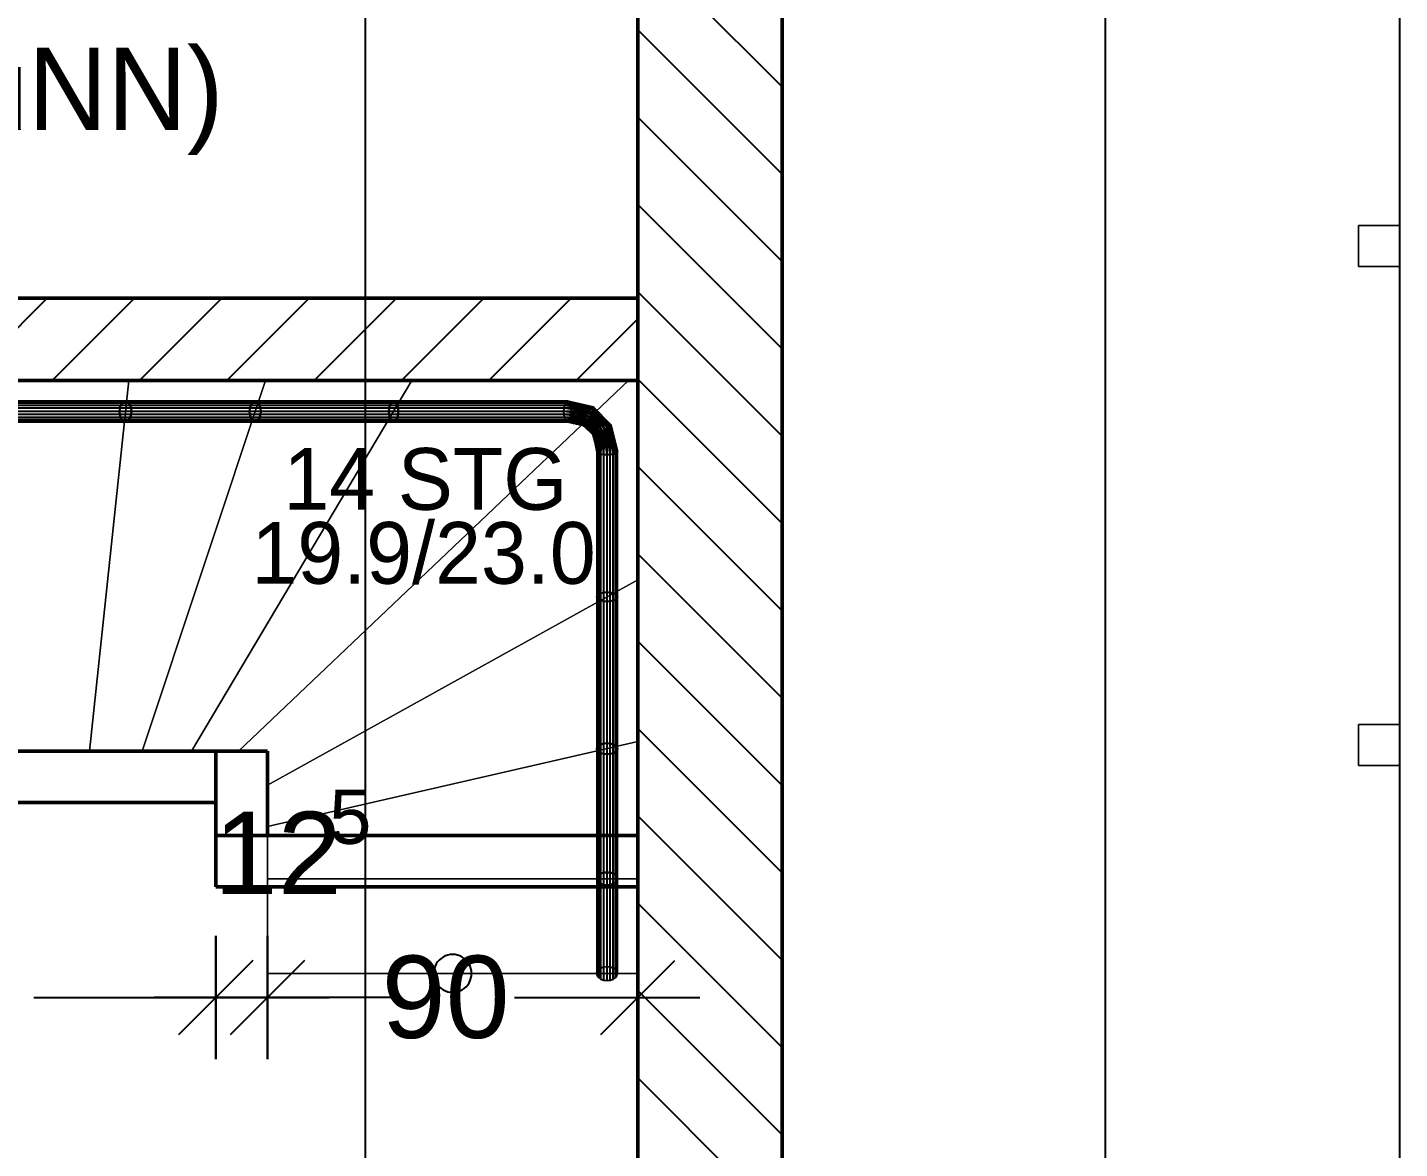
# Model space of a CAD drawing. Extents: x 0 to 756, y -25 to 420.
# Drawn here: x 356.9 to 423.6, y 231.9 to 286.3 of the extents above; entities that cross this region are included whole.
import ezdxf
from ezdxf.lldxf.tags import DXFTag

# ---------------------------------------------------------------- set-up
doc = ezdxf.new("R2010")
doc.units = 0
doc.layers.get('0').update_dxf_attribs({"lineweight": 25})
doc.layers.get('DEFPOINTS').update_dxf_attribs({"lineweight": 25})
for name, color, linetype, lineweight in [('A_Aussenwand', 7, 'Continuous', 25), ('A_Innenwand', 7, 'Continuous', 25), ('Allgemein01', 7, 'Continuous', 13), ('Allgemein03', 7, 'Continuous', 25), ('Pfosten_ Stützen', 7, 'Continuous', 13), ('Standard', 7, 'Continuous', 25), ('Stütze Holz', 7, 'Continuous', 13), ('Treppe', 7, 'Continuous', 13), ('Wand Holz nicht tragend', 7, 'Continuous', 13), ('Wand Holz tragend', 7, 'Continuous', 13)]:
    doc.layers.add(name, color=color, linetype=linetype, lineweight=lineweight)
doc.layers.add('A_Dach', color=1, linetype='Continuous', lineweight=25, true_color=0xff0000)
doc.styles.get("Standard").update_dxf_attribs({"font": 'arial.ttf'})
tags = doc.linetypes.add('VERDECKT2_S2', pattern=[0.27, 0.2, -0.07]).pattern_tags.tags
tags[6:7] = [DXFTag(74, 4), DXFTag(75, 0), DXFTag(340, '0'), DXFTag(46, 1.0), DXFTag(50, 0.0), DXFTag(44, 0.0), DXFTag(45, 0.0)]
tags[4:5] = [DXFTag(74, 4), DXFTag(75, 0), DXFTag(340, '0'), DXFTag(46, 1.0), DXFTag(50, 0.0), DXFTag(44, 0.0), DXFTag(45, 0.0)]

# ---------------------------------------------------------------- blocks, each defined once
blk = doc.blocks.new('Referenz-A01I5YQ8IE')
at = {"layer": 'Allgemein01', "color": 0, "linetype": 'VERDECKT2_S2', "lineweight": -2, "ltscale": 0.25}
blk.add_line((373.319, 414.475), (373.319, 5.763), dxfattribs=at)
at = {"layer": 'Allgemein03', "color": 0, "lineweight": -2}
blk.add_line((423.567, 414.475), (423.567, 52.554), dxfattribs=at)
at = {"layer": 'DEFPOINTS', "color": 0, "linetype": 'Continuous', "lineweight": -2, "ltscale": 0.25}
for p, q in [((386.567, 273.168), (386.567, 273.168)), ((386.567, 273.168), (386.567, 273.168)), ((386.567, 273.168), (386.567, 273.168)), ((386.567, 273.168), (386.567, 273.168)), ((386.567, 269.168), (386.567, 269.168)), ((386.567, 269.168), (386.567, 269.168)), ((386.567, 269.168), (386.567, 269.168)), ((386.567, 269.168), (386.567, 269.168)), ((368.567, 251.168), (368.567, 251.168)), ((368.567, 251.168), (368.567, 251.168)), ((366.067, 248.668), (366.067, 248.668)), ((366.067, 248.668), (366.067, 248.668)), ((386.567, 247.073), (386.567, 247.073)), ((386.567, 247.073), (386.567, 247.073)), ((366.067, 244.573), (366.067, 244.573)), ((366.067, 244.573), (366.067, 244.573)), ((386.567, 244.573), (386.567, 244.573)), ((386.567, 244.573), (386.567, 244.573)), ((386.567, 244.573), (386.567, 244.573)), ((366.067, 239.198), (366.067, 239.198)), ((368.567, 239.198), (368.567, 239.198))]:
    blk.add_line(p, q, dxfattribs=at)
at = {"layer": 'Standard', "color": 0, "lineweight": -2}
for p, q in [((409.288, 223.279), (409.288, 414.475)), ((361.434, 267.962), (356.014, 267.962)), ((361.499, 268.072), (356.085, 268.072)), ((361.58, 268.143), (356.175, 268.143)), ((361.67, 268.168), (356.275, 268.168)), ((361.76, 268.143), (356.375, 268.143)), ((361.841, 268.072), (356.464, 268.072)), ((361.906, 267.962), (356.536, 267.962)), ((361.434, 267.962), (361.393, 267.822)), ((361.393, 267.822), (361.434, 267.962)), ((361.499, 268.072), (361.434, 267.962)), ((361.434, 267.962), (361.499, 268.072)), ((367.755, 267.962), (361.434, 267.962)), ((361.58, 268.143), (361.499, 268.072)), ((361.499, 268.072), (361.58, 268.143)), ((367.814, 268.072), (361.499, 268.072)), ((361.67, 268.168), (361.58, 268.143)), ((361.58, 268.143), (361.67, 268.168)), ((367.889, 268.143), (361.58, 268.143)), ((361.67, 268.168), (361.76, 268.143)), ((367.973, 268.168), (361.67, 268.168)), ((361.76, 268.143), (361.67, 268.168)), ((361.76, 268.143), (361.841, 268.072)), ((368.056, 268.143), (361.76, 268.143)), ((361.841, 268.072), (361.76, 268.143)), ((361.841, 268.072), (361.906, 267.962)), ((368.131, 268.072), (361.841, 268.072)), ((361.906, 267.962), (361.841, 268.072)), ((361.906, 267.962), (361.947, 267.822)), ((368.191, 267.962), (361.906, 267.962)), ((361.947, 267.822), (361.906, 267.962)), ((367.755, 267.962), (367.716, 267.822)), ((367.716, 267.822), (367.755, 267.962)), ((367.814, 268.072), (367.755, 267.962)), ((367.755, 267.962), (367.814, 268.072)), ((374.511, 267.962), (367.755, 267.962)), ((367.889, 268.143), (367.814, 268.072)), ((367.814, 268.072), (367.889, 268.143)), ((374.562, 268.072), (367.814, 268.072)), ((367.973, 268.168), (367.889, 268.143)), ((367.889, 268.143), (367.973, 268.168)), ((374.626, 268.143), (367.889, 268.143)), ((374.697, 268.168), (367.973, 268.168)), ((367.973, 268.168), (368.056, 268.143)), ((368.056, 268.143), (367.973, 268.168)), ((374.768, 268.143), (368.056, 268.143)), ((368.056, 268.143), (368.131, 268.072)), ((368.131, 268.072), (368.056, 268.143)), ((374.832, 268.072), (368.131, 268.072)), ((368.131, 268.072), (368.191, 267.962)), ((368.191, 267.962), (368.131, 268.072)), ((374.883, 267.962), (368.191, 267.962)), ((368.191, 267.962), (368.229, 267.822)), ((368.229, 267.822), (368.191, 267.962)), ((374.511, 267.962), (374.478, 267.822)), ((374.478, 267.822), (374.511, 267.962)), ((374.562, 268.072), (374.511, 267.962)), ((374.511, 267.962), (374.562, 268.072)), ((382.994, 267.962), (374.511, 267.962)), ((374.626, 268.143), (374.562, 268.072)), ((374.562, 268.072), (374.626, 268.143)), ((383.037, 268.072), (374.562, 268.072)), ((374.697, 268.168), (374.626, 268.143)), ((374.626, 268.143), (374.697, 268.168)), ((383.091, 268.143), (374.626, 268.143)), ((374.697, 268.168), (374.768, 268.143)), ((383.15, 268.168), (374.697, 268.168)), ((374.768, 268.143), (374.697, 268.168)), ((374.768, 268.143), (374.832, 268.072)), ((383.21, 268.143), (374.768, 268.143)), ((374.832, 268.072), (374.768, 268.143)), ((374.832, 268.072), (374.883, 267.962)), ((383.264, 268.072), (374.832, 268.072)), ((374.883, 267.962), (374.832, 268.072)), ((374.883, 267.962), (374.915, 267.822)), ((383.307, 267.962), (374.883, 267.962)), ((374.915, 267.822), (374.883, 267.962)), ((382.994, 267.962), (382.966, 267.822)), ((383.037, 268.072), (382.994, 267.962)), ((384.227, 267.855), (382.994, 267.962)), ((384.125, 267.785), (382.994, 267.962)), ((383.091, 268.143), (383.037, 268.072)), ((384.323, 267.884), (383.037, 268.072)), ((384.227, 267.855), (383.037, 268.072)), ((383.15, 268.168), (383.091, 268.143)), ((384.402, 267.869), (383.091, 268.143)), ((384.323, 267.884), (383.091, 268.143)), ((383.21, 268.143), (383.15, 268.168)), ((384.459, 267.81), (383.15, 268.168)), ((384.402, 267.869), (383.15, 268.168)), ((383.264, 268.072), (383.21, 268.143)), ((384.487, 267.714), (383.21, 268.143)), ((384.459, 267.81), (383.21, 268.143)), ((383.307, 267.962), (383.264, 268.072)), ((384.483, 267.59), (383.264, 268.072)), ((384.487, 267.714), (383.264, 268.072)), ((383.335, 267.822), (383.307, 267.962)), ((384.448, 267.451), (383.307, 267.962)), ((384.483, 267.59), (383.307, 267.962)), ((361.378, 267.668), (355.952, 267.668)), ((361.393, 267.822), (355.968, 267.822)), ((361.393, 267.513), (355.968, 267.513)), ((361.434, 267.374), (356.014, 267.374)), ((361.906, 267.374), (356.536, 267.374)), ((361.947, 267.822), (356.582, 267.822)), ((361.947, 267.513), (356.582, 267.513)), ((361.961, 267.668), (356.598, 267.668)), ((361.393, 267.822), (361.378, 267.668)), ((361.378, 267.668), (361.393, 267.822)), ((361.378, 267.668), (361.393, 267.513)), ((367.703, 267.668), (361.378, 267.668)), ((361.393, 267.513), (361.378, 267.668)), ((367.716, 267.822), (361.393, 267.822)), ((361.393, 267.513), (361.434, 267.374)), ((367.716, 267.513), (361.393, 267.513)), ((361.434, 267.374), (361.393, 267.513)), ((361.434, 267.374), (361.499, 267.263)), ((367.755, 267.374), (361.434, 267.374)), ((361.499, 267.263), (361.434, 267.374)), ((361.906, 267.374), (361.841, 267.263)), ((361.841, 267.263), (361.906, 267.374)), ((361.947, 267.513), (361.906, 267.374)), ((361.906, 267.374), (361.947, 267.513)), ((368.191, 267.374), (361.906, 267.374)), ((361.947, 267.822), (361.961, 267.668)), ((368.229, 267.822), (361.947, 267.822)), ((361.961, 267.668), (361.947, 267.822)), ((361.961, 267.668), (361.947, 267.513)), ((361.947, 267.513), (361.961, 267.668)), ((368.229, 267.513), (361.947, 267.513)), ((368.242, 267.668), (361.961, 267.668)), ((367.716, 267.822), (367.703, 267.668)), ((367.703, 267.668), (367.716, 267.822)), ((367.703, 267.668), (367.716, 267.513)), ((374.467, 267.668), (367.703, 267.668)), ((367.716, 267.513), (367.703, 267.668)), ((374.478, 267.822), (367.716, 267.822)), ((367.716, 267.513), (367.755, 267.374)), ((374.478, 267.513), (367.716, 267.513)), ((367.755, 267.374), (367.716, 267.513)), ((367.755, 267.374), (367.814, 267.263)), ((374.511, 267.374), (367.755, 267.374)), ((367.814, 267.263), (367.755, 267.374)), ((368.191, 267.374), (368.131, 267.263)), ((368.131, 267.263), (368.191, 267.374)), ((368.229, 267.513), (368.191, 267.374)), ((368.191, 267.374), (368.229, 267.513)), ((374.883, 267.374), (368.191, 267.374)), ((374.915, 267.822), (368.229, 267.822)), ((368.229, 267.822), (368.242, 267.668)), ((368.242, 267.668), (368.229, 267.822)), ((368.242, 267.668), (368.229, 267.513)), ((368.229, 267.513), (368.242, 267.668)), ((374.915, 267.513), (368.229, 267.513)), ((374.926, 267.668), (368.242, 267.668)), ((374.478, 267.822), (374.467, 267.668)), ((374.467, 267.668), (374.478, 267.822)), ((374.467, 267.668), (374.478, 267.513)), ((382.957, 267.668), (374.467, 267.668)), ((374.478, 267.513), (374.467, 267.668)), ((382.966, 267.822), (374.478, 267.822)), ((374.478, 267.513), (374.511, 267.374)), ((382.966, 267.513), (374.478, 267.513)), ((374.511, 267.374), (374.478, 267.513)), ((374.511, 267.374), (374.562, 267.263)), ((382.994, 267.374), (374.511, 267.374)), ((374.562, 267.263), (374.511, 267.374)), ((374.883, 267.374), (374.832, 267.263)), ((374.832, 267.263), (374.883, 267.374)), ((374.915, 267.513), (374.883, 267.374)), ((374.883, 267.374), (374.915, 267.513)), ((383.307, 267.374), (374.883, 267.374)), ((374.915, 267.822), (374.926, 267.668)), ((383.335, 267.822), (374.915, 267.822)), ((374.926, 267.668), (374.915, 267.822)), ((374.926, 267.668), (374.915, 267.513)), ((374.915, 267.513), (374.926, 267.668)), ((383.335, 267.513), (374.915, 267.513)), ((383.344, 267.668), (374.926, 267.668)), ((382.966, 267.822), (382.957, 267.668)), ((384.027, 267.68), (382.957, 267.668)), ((382.957, 267.668), (382.966, 267.513)), ((383.942, 267.55), (382.957, 267.668)), ((384.125, 267.785), (382.966, 267.822)), ((384.027, 267.68), (382.966, 267.822)), ((383.942, 267.55), (382.966, 267.513)), ((382.966, 267.513), (382.994, 267.374)), ((383.879, 267.408), (382.966, 267.513)), ((383.879, 267.408), (382.994, 267.374)), ((382.994, 267.374), (383.037, 267.263)), ((383.844, 267.269), (382.994, 267.374)), ((383.264, 267.263), (383.307, 267.374)), ((383.307, 267.374), (383.335, 267.513)), ((384.1, 267.003), (383.307, 267.374)), ((384.202, 267.074), (383.307, 267.374)), ((383.344, 267.668), (383.335, 267.822)), ((384.384, 267.309), (383.335, 267.822)), ((384.448, 267.451), (383.335, 267.822)), ((383.335, 267.513), (383.344, 267.668)), ((384.202, 267.074), (383.335, 267.513)), ((384.3, 267.179), (383.335, 267.513)), ((384.3, 267.179), (383.344, 267.668)), ((384.384, 267.309), (383.344, 267.668)), ((383.879, 267.408), (383.844, 267.269)), ((383.942, 267.55), (383.879, 267.408)), ((384.706, 266.989), (383.879, 267.408)), ((384.577, 266.904), (383.879, 267.408)), ((384.027, 267.68), (383.942, 267.55)), ((384.848, 267.052), (383.942, 267.55)), ((384.706, 266.989), (383.942, 267.55)), ((384.125, 267.785), (384.027, 267.68)), ((384.987, 267.088), (384.027, 267.68)), ((384.848, 267.052), (384.027, 267.68)), ((384.227, 267.855), (384.125, 267.785)), ((385.111, 267.092), (384.125, 267.785)), ((384.987, 267.088), (384.125, 267.785)), ((384.323, 267.884), (384.227, 267.855)), ((385.208, 267.064), (384.227, 267.855)), ((385.111, 267.092), (384.227, 267.855)), ((384.3, 267.179), (384.384, 267.309)), ((385.208, 267.064), (384.323, 267.884)), ((384.323, 267.884), (385.267, 267.007)), ((384.402, 267.869), (384.323, 267.884)), ((384.384, 267.309), (384.448, 267.451)), ((384.808, 266.481), (384.384, 267.309)), ((384.95, 266.544), (384.384, 267.309)), ((384.459, 267.81), (384.402, 267.869)), ((385.267, 267.007), (384.402, 267.869)), ((384.402, 267.869), (385.283, 266.926)), ((384.448, 267.451), (384.483, 267.59)), ((384.95, 266.544), (384.448, 267.451)), ((385.079, 266.629), (384.448, 267.451)), ((384.487, 267.714), (384.459, 267.81)), ((385.254, 266.83), (384.459, 267.81)), ((385.283, 266.926), (384.459, 267.81)), ((384.483, 267.59), (384.487, 267.714)), ((385.079, 266.629), (384.483, 267.59)), ((385.184, 266.728), (384.483, 267.59)), ((385.184, 266.728), (384.487, 267.714)), ((385.254, 266.83), (384.487, 267.714)), ((361.499, 267.263), (356.085, 267.263)), ((361.58, 267.192), (356.175, 267.192)), ((356.275, 267.168), (361.67, 267.168)), ((361.76, 267.192), (356.375, 267.192)), ((361.841, 267.263), (356.464, 267.263)), ((361.499, 267.263), (361.58, 267.192)), ((367.814, 267.263), (361.499, 267.263)), ((361.58, 267.192), (361.499, 267.263)), ((361.58, 267.192), (361.67, 267.168)), ((367.889, 267.192), (361.58, 267.192)), ((361.67, 267.168), (361.58, 267.192)), ((361.76, 267.192), (361.67, 267.168)), ((361.67, 267.168), (361.76, 267.192)), ((361.67, 267.168), (367.973, 267.168)), ((361.841, 267.263), (361.76, 267.192)), ((361.76, 267.192), (361.841, 267.263)), ((368.056, 267.192), (361.76, 267.192)), ((368.131, 267.263), (361.841, 267.263)), ((367.814, 267.263), (367.889, 267.192)), ((374.562, 267.263), (367.814, 267.263)), ((367.889, 267.192), (367.814, 267.263)), ((367.889, 267.192), (367.973, 267.168)), ((374.626, 267.192), (367.889, 267.192)), ((367.973, 267.168), (367.889, 267.192)), ((368.056, 267.192), (367.973, 267.168)), ((367.973, 267.168), (368.056, 267.192)), ((367.973, 267.168), (374.697, 267.168)), ((368.131, 267.263), (368.056, 267.192)), ((368.056, 267.192), (368.131, 267.263)), ((374.768, 267.192), (368.056, 267.192)), ((374.832, 267.263), (368.131, 267.263)), ((374.562, 267.263), (374.626, 267.192)), ((383.037, 267.263), (374.562, 267.263)), ((374.626, 267.192), (374.562, 267.263)), ((374.626, 267.192), (374.697, 267.168)), ((383.091, 267.192), (374.626, 267.192)), ((374.697, 267.168), (374.626, 267.192)), ((374.768, 267.192), (374.697, 267.168)), ((374.697, 267.168), (374.768, 267.192)), ((374.697, 267.168), (383.15, 267.168)), ((374.832, 267.263), (374.768, 267.192)), ((374.768, 267.192), (374.832, 267.263)), ((383.21, 267.192), (374.768, 267.192)), ((383.264, 267.263), (374.832, 267.263)), ((383.844, 267.269), (383.037, 267.263)), ((383.037, 267.263), (383.091, 267.192)), ((383.84, 267.145), (383.037, 267.263)), ((383.091, 267.192), (383.15, 267.168)), ((383.84, 267.145), (383.091, 267.192)), ((383.868, 267.049), (383.091, 267.192)), ((383.15, 267.168), (383.21, 267.192)), ((383.15, 267.168), (383.924, 266.99)), ((383.868, 267.049), (383.15, 267.168)), ((383.21, 267.192), (383.264, 267.263)), ((383.924, 266.99), (383.21, 267.192)), ((384.004, 266.975), (383.21, 267.192)), ((384.004, 266.975), (383.264, 267.263)), ((384.1, 267.003), (383.264, 267.263)), ((383.844, 267.269), (383.84, 267.145)), ((383.84, 267.145), (383.868, 267.049)), ((384.472, 266.805), (383.84, 267.145)), ((384.402, 266.703), (383.84, 267.145)), ((384.577, 266.904), (383.844, 267.269)), ((384.472, 266.805), (383.844, 267.269)), ((383.868, 267.049), (383.924, 266.99)), ((384.402, 266.703), (383.868, 267.049)), ((384.373, 266.607), (383.868, 267.049)), ((383.924, 266.99), (384.004, 266.975)), ((383.924, 266.99), (384.389, 266.527)), ((384.373, 266.607), (383.924, 266.99)), ((384.004, 266.975), (384.1, 267.003)), ((384.389, 266.527), (384.004, 266.975)), ((384.448, 266.47), (384.004, 266.975)), ((384.1, 267.003), (384.202, 267.074)), ((384.448, 266.47), (384.1, 267.003)), ((384.545, 266.442), (384.1, 267.003)), ((384.202, 267.074), (384.3, 267.179)), ((384.545, 266.442), (384.202, 267.074)), ((384.669, 266.446), (384.202, 267.074)), ((384.669, 266.446), (384.3, 267.179)), ((384.808, 266.481), (384.3, 267.179)), ((384.402, 266.703), (384.373, 266.607)), ((384.472, 266.805), (384.402, 266.703)), ((384.773, 265.918), (384.402, 266.703)), ((384.662, 265.874), (384.402, 266.703)), ((384.577, 266.904), (384.472, 266.805)), ((384.912, 265.947), (384.472, 266.805)), ((384.773, 265.918), (384.472, 266.805)), ((384.706, 266.989), (384.577, 266.904)), ((385.067, 265.956), (384.577, 266.904)), ((384.912, 265.947), (384.577, 266.904)), ((384.848, 267.052), (384.706, 266.989)), ((385.221, 265.947), (384.706, 266.989)), ((385.067, 265.956), (384.706, 266.989)), ((384.987, 267.088), (384.848, 267.052)), ((385.361, 265.918), (384.848, 267.052)), ((385.221, 265.947), (384.848, 267.052)), ((384.95, 266.544), (385.079, 266.629)), ((385.111, 267.092), (384.987, 267.088)), ((385.471, 265.874), (384.987, 267.088)), ((385.361, 265.918), (384.987, 267.088)), ((385.067, 265.559), (385.079, 266.629)), ((385.079, 266.629), (385.184, 266.728)), ((385.221, 265.568), (385.079, 266.629)), ((385.208, 267.064), (385.111, 267.092)), ((385.542, 265.819), (385.111, 267.092)), ((385.471, 265.874), (385.111, 267.092)), ((385.184, 266.728), (385.254, 266.83)), ((385.221, 265.568), (385.184, 266.728)), ((385.361, 265.597), (385.184, 266.728)), ((385.267, 267.007), (385.208, 267.064)), ((385.567, 265.758), (385.208, 267.064)), ((385.542, 265.819), (385.208, 267.064)), ((385.254, 266.83), (385.283, 266.926)), ((385.361, 265.597), (385.254, 266.83)), ((385.471, 265.641), (385.254, 266.83)), ((385.283, 266.926), (385.267, 267.007)), ((385.542, 265.696), (385.267, 267.007)), ((385.567, 265.758), (385.267, 267.007)), ((385.471, 265.641), (385.283, 266.926)), ((385.542, 265.696), (385.283, 266.926)), ((384.373, 266.607), (384.389, 266.527)), ((384.662, 265.874), (384.373, 266.607)), ((384.591, 265.819), (384.373, 266.607)), ((384.389, 266.527), (384.448, 266.47)), ((384.389, 266.527), (384.567, 265.758)), ((384.591, 265.819), (384.389, 266.527)), ((384.448, 266.47), (384.545, 266.442)), ((384.567, 265.758), (384.448, 266.47)), ((384.591, 265.696), (384.448, 266.47)), ((384.545, 266.442), (384.669, 266.446)), ((384.591, 265.696), (384.545, 266.442)), ((384.662, 265.641), (384.545, 266.442)), ((384.662, 265.641), (384.669, 266.446)), ((384.669, 266.446), (384.808, 266.481)), ((384.773, 265.597), (384.669, 266.446)), ((384.773, 265.597), (384.808, 266.481)), ((384.808, 266.481), (384.95, 266.544)), ((384.912, 265.568), (384.808, 266.481)), ((384.912, 265.568), (384.95, 266.544)), ((385.067, 265.559), (384.95, 266.544)), ((384.591, 265.819), (384.567, 265.758)), ((384.567, 265.758), (384.591, 265.819)), ((384.591, 265.696), (384.567, 265.758)), ((384.567, 265.758), (384.567, 258.661)), ((384.567, 265.758), (384.591, 265.696)), ((384.662, 265.874), (384.591, 265.819)), ((384.591, 265.819), (384.662, 265.874)), ((384.591, 258.73), (384.591, 265.819)), ((384.591, 258.593), (384.591, 265.696)), ((384.662, 265.641), (384.591, 265.696)), ((384.591, 265.696), (384.662, 265.641)), ((384.773, 265.918), (384.662, 265.874)), ((384.662, 265.874), (384.773, 265.918)), ((384.662, 258.792), (384.662, 265.874)), ((384.662, 258.531), (384.662, 265.641)), ((384.773, 265.597), (384.662, 265.641)), ((384.662, 265.641), (384.773, 265.597)), ((384.912, 265.947), (384.773, 265.918)), ((384.773, 265.918), (384.912, 265.947)), ((384.773, 258.841), (384.773, 265.918)), ((384.773, 258.481), (384.773, 265.597)), ((384.912, 265.568), (384.773, 265.597)), ((384.773, 265.597), (384.912, 265.568)), ((385.067, 265.956), (384.912, 265.947)), ((384.912, 265.947), (385.067, 265.956)), ((384.912, 258.873), (384.912, 265.947)), ((384.912, 258.45), (384.912, 265.568)), ((385.067, 265.559), (384.912, 265.568)), ((384.912, 265.568), (385.067, 265.559)), ((385.221, 265.947), (385.067, 265.956)), ((385.067, 258.884), (385.067, 265.956)), ((385.067, 265.956), (385.221, 265.947)), ((385.221, 265.568), (385.067, 265.559)), ((385.067, 265.559), (385.221, 265.568)), ((385.067, 258.439), (385.067, 265.559)), ((385.361, 265.918), (385.221, 265.947)), ((385.221, 258.873), (385.221, 265.947)), ((385.221, 265.947), (385.361, 265.918)), ((385.361, 265.597), (385.221, 265.568)), ((385.221, 265.568), (385.361, 265.597)), ((385.221, 258.45), (385.221, 265.568)), ((385.471, 265.874), (385.361, 265.918)), ((385.361, 258.841), (385.361, 265.918)), ((385.361, 265.918), (385.471, 265.874)), ((385.471, 265.641), (385.361, 265.597)), ((385.361, 265.597), (385.471, 265.641)), ((385.361, 258.481), (385.361, 265.597)), ((385.542, 265.819), (385.471, 265.874)), ((385.471, 258.792), (385.471, 265.874)), ((385.471, 265.874), (385.542, 265.819)), ((385.542, 265.696), (385.471, 265.641)), ((385.471, 265.641), (385.542, 265.696)), ((385.471, 258.531), (385.471, 265.641)), ((385.567, 265.758), (385.542, 265.819)), ((385.542, 258.73), (385.542, 265.819)), ((385.542, 265.819), (385.567, 265.758)), ((385.567, 265.758), (385.542, 265.696)), ((385.542, 265.696), (385.567, 265.758)), ((385.542, 258.593), (385.542, 265.696)), ((385.567, 258.661), (385.567, 265.758)), ((384.591, 258.73), (384.567, 258.661)), ((384.567, 258.661), (384.591, 258.73)), ((384.591, 258.593), (384.567, 258.661)), ((384.567, 258.661), (384.567, 251.284)), ((384.567, 258.661), (384.591, 258.593)), ((384.662, 258.792), (384.591, 258.73)), ((384.591, 258.73), (384.662, 258.792)), ((384.591, 251.364), (384.591, 258.73)), ((384.773, 258.841), (384.662, 258.792)), ((384.662, 258.792), (384.773, 258.841)), ((384.662, 251.437), (384.662, 258.792)), ((384.912, 258.873), (384.773, 258.841)), ((384.773, 258.841), (384.912, 258.873)), ((384.773, 251.495), (384.773, 258.841)), ((385.067, 258.884), (384.912, 258.873)), ((384.912, 258.873), (385.067, 258.884)), ((384.912, 251.532), (384.912, 258.873)), ((385.221, 258.873), (385.067, 258.884)), ((385.067, 251.544), (385.067, 258.884)), ((385.067, 258.884), (385.221, 258.873)), ((385.361, 258.841), (385.221, 258.873)), ((385.221, 251.532), (385.221, 258.873)), ((385.221, 258.873), (385.361, 258.841)), ((385.471, 258.792), (385.361, 258.841)), ((385.361, 251.495), (385.361, 258.841)), ((385.361, 258.841), (385.471, 258.792)), ((385.542, 258.73), (385.471, 258.792)), ((385.471, 251.437), (385.471, 258.792)), ((385.471, 258.792), (385.542, 258.73)), ((385.567, 258.661), (385.542, 258.73)), ((385.542, 251.364), (385.542, 258.73)), ((385.542, 258.73), (385.567, 258.661)), ((385.567, 258.661), (385.542, 258.593)), ((385.542, 258.593), (385.567, 258.661)), ((385.567, 251.284), (385.567, 258.661)), ((384.591, 251.203), (384.591, 258.593)), ((384.662, 258.531), (384.591, 258.593)), ((384.591, 258.593), (384.662, 258.531)), ((384.662, 251.131), (384.662, 258.531)), ((384.773, 258.481), (384.662, 258.531)), ((384.662, 258.531), (384.773, 258.481)), ((384.773, 251.073), (384.773, 258.481)), ((384.912, 258.45), (384.773, 258.481)), ((384.773, 258.481), (384.912, 258.45)), ((384.912, 251.036), (384.912, 258.45)), ((385.067, 258.439), (384.912, 258.45)), ((384.912, 258.45), (385.067, 258.439)), ((385.221, 258.45), (385.067, 258.439)), ((385.067, 258.439), (385.221, 258.45)), ((385.067, 251.023), (385.067, 258.439)), ((385.361, 258.481), (385.221, 258.45)), ((385.221, 258.45), (385.361, 258.481)), ((385.221, 251.036), (385.221, 258.45)), ((385.471, 258.531), (385.361, 258.481)), ((385.361, 258.481), (385.471, 258.531)), ((385.361, 251.073), (385.361, 258.481)), ((385.542, 258.593), (385.471, 258.531)), ((385.471, 258.531), (385.542, 258.593)), ((385.471, 251.131), (385.471, 258.531)), ((385.542, 251.203), (385.542, 258.593)), ((384.591, 251.364), (384.567, 251.284)), ((384.567, 251.284), (384.591, 251.364)), ((384.662, 251.437), (384.591, 251.364)), ((384.591, 251.364), (384.662, 251.437)), ((384.591, 245.063), (384.591, 251.364)), ((384.773, 251.495), (384.662, 251.437)), ((384.662, 251.437), (384.773, 251.495)), ((384.662, 245.149), (384.662, 251.437)), ((384.912, 251.532), (384.773, 251.495)), ((384.773, 251.495), (384.912, 251.532)), ((384.773, 245.217), (384.773, 251.495)), ((385.067, 251.544), (384.912, 251.532)), ((384.912, 251.532), (385.067, 251.544)), ((384.912, 245.261), (384.912, 251.532)), ((385.221, 251.532), (385.067, 251.544)), ((385.067, 245.276), (385.067, 251.544)), ((385.067, 251.544), (385.221, 251.532)), ((385.361, 251.495), (385.221, 251.532)), ((385.221, 245.261), (385.221, 251.532)), ((385.221, 251.532), (385.361, 251.495)), ((385.471, 251.437), (385.361, 251.495)), ((385.361, 245.217), (385.361, 251.495)), ((385.361, 251.495), (385.471, 251.437)), ((385.542, 251.364), (385.471, 251.437)), ((385.471, 245.149), (385.471, 251.437)), ((385.471, 251.437), (385.542, 251.364)), ((385.567, 251.284), (385.542, 251.364)), ((385.542, 245.063), (385.542, 251.364)), ((385.542, 251.364), (385.567, 251.284)), ((384.591, 251.203), (384.567, 251.284)), ((384.567, 251.284), (384.567, 244.968)), ((384.567, 251.284), (384.591, 251.203)), ((384.591, 244.872), (384.591, 251.203)), ((384.662, 251.131), (384.591, 251.203)), ((384.591, 251.203), (384.662, 251.131)), ((384.662, 244.786), (384.662, 251.131)), ((384.773, 251.073), (384.662, 251.131)), ((384.662, 251.131), (384.773, 251.073)), ((384.773, 244.718), (384.773, 251.073)), ((384.912, 251.036), (384.773, 251.073)), ((384.773, 251.073), (384.912, 251.036)), ((384.912, 244.674), (384.912, 251.036)), ((385.067, 251.023), (384.912, 251.036)), ((384.912, 251.036), (385.067, 251.023)), ((385.221, 251.036), (385.067, 251.023)), ((385.067, 251.023), (385.221, 251.036)), ((385.067, 244.659), (385.067, 251.023)), ((385.361, 251.073), (385.221, 251.036)), ((385.221, 251.036), (385.361, 251.073)), ((385.221, 244.674), (385.221, 251.036)), ((385.471, 251.131), (385.361, 251.073)), ((385.361, 251.073), (385.471, 251.131)), ((385.361, 244.718), (385.361, 251.073)), ((385.542, 251.203), (385.471, 251.131)), ((385.471, 251.131), (385.542, 251.203)), ((385.471, 244.786), (385.471, 251.131)), ((385.567, 251.284), (385.542, 251.203)), ((385.542, 251.203), (385.567, 251.284)), ((385.542, 244.872), (385.542, 251.203)), ((385.567, 244.968), (385.567, 251.284)), ((384.591, 245.063), (384.567, 244.968)), ((384.567, 244.968), (384.591, 245.063)), ((384.591, 244.872), (384.567, 244.968)), ((384.567, 244.968), (384.567, 240.368)), ((384.567, 244.968), (384.591, 244.872)), ((384.662, 245.149), (384.591, 245.063)), ((384.591, 245.063), (384.662, 245.149)), ((384.591, 240.472), (384.591, 245.063)), ((384.591, 240.263), (384.591, 244.872)), ((384.662, 244.786), (384.591, 244.872)), ((384.591, 244.872), (384.662, 244.786)), ((384.773, 245.217), (384.662, 245.149)), ((384.662, 245.149), (384.773, 245.217)), ((384.662, 240.566), (384.662, 245.149)), ((384.662, 240.169), (384.662, 244.786)), ((384.773, 244.718), (384.662, 244.786)), ((384.662, 244.786), (384.773, 244.718)), ((384.912, 245.261), (384.773, 245.217)), ((384.773, 245.217), (384.912, 245.261)), ((384.773, 240.641), (384.773, 245.217)), ((384.773, 240.094), (384.773, 244.718)), ((384.912, 244.674), (384.773, 244.718)), ((384.773, 244.718), (384.912, 244.674)), ((385.067, 245.276), (384.912, 245.261)), ((384.912, 245.261), (385.067, 245.276)), ((384.912, 240.689), (384.912, 245.261)), ((384.912, 240.046), (384.912, 244.674)), ((385.067, 244.659), (384.912, 244.674)), ((384.912, 244.674), (385.067, 244.659)), ((385.221, 245.261), (385.067, 245.276)), ((385.067, 240.706), (385.067, 245.276)), ((385.067, 245.276), (385.221, 245.261)), ((385.221, 244.674), (385.067, 244.659)), ((385.067, 244.659), (385.221, 244.674)), ((385.067, 240.03), (385.067, 244.659)), ((385.361, 245.217), (385.221, 245.261)), ((385.221, 240.689), (385.221, 245.261)), ((385.221, 245.261), (385.361, 245.217)), ((385.361, 244.718), (385.221, 244.674)), ((385.221, 244.674), (385.361, 244.718)), ((385.221, 240.046), (385.221, 244.674)), ((385.471, 245.149), (385.361, 245.217)), ((385.361, 240.641), (385.361, 245.217)), ((385.361, 245.217), (385.471, 245.149)), ((385.471, 244.786), (385.361, 244.718)), ((385.361, 244.718), (385.471, 244.786)), ((385.361, 240.094), (385.361, 244.718)), ((385.542, 245.063), (385.471, 245.149)), ((385.471, 240.566), (385.471, 245.149)), ((385.471, 245.149), (385.542, 245.063)), ((385.542, 244.872), (385.471, 244.786)), ((385.471, 244.786), (385.542, 244.872)), ((385.471, 240.169), (385.471, 244.786)), ((385.567, 244.968), (385.542, 245.063)), ((385.542, 240.472), (385.542, 245.063)), ((385.542, 245.063), (385.567, 244.968)), ((385.567, 244.968), (385.542, 244.872)), ((385.542, 244.872), (385.567, 244.968)), ((385.542, 240.263), (385.542, 244.872)), ((385.567, 240.368), (385.567, 244.968)), ((366.067, 236.198), (366.067, 242.198)), ((366.067, 242.198), (366.067, 236.198)), ((368.567, 236.198), (368.567, 242.198)), ((368.567, 242.198), (368.567, 236.198)), ((386.567, 236.198), (386.567, 242.198)), ((364.267, 237.398), (367.867, 240.998)), ((367.867, 240.998), (364.267, 237.398)), ((366.767, 237.398), (370.367, 240.998)), ((370.367, 240.998), (366.767, 237.398)), ((384.662, 240.566), (384.773, 240.641)), ((384.767, 237.398), (388.367, 240.998)), ((384.773, 240.641), (384.912, 240.689)), ((384.912, 240.689), (385.067, 240.706)), ((385.067, 240.706), (385.221, 240.689)), ((385.221, 240.689), (385.361, 240.641)), ((385.361, 240.641), (385.471, 240.566)), ((384.567, 240.368), (384.591, 240.472)), ((384.567, 240.368), (384.591, 240.263)), ((384.591, 240.472), (384.662, 240.566)), ((384.591, 240.263), (384.662, 240.169)), ((384.662, 240.169), (384.773, 240.094)), ((384.773, 240.094), (384.912, 240.046)), ((384.912, 240.046), (385.067, 240.03)), ((385.067, 240.03), (385.221, 240.046)), ((385.221, 240.046), (385.361, 240.094)), ((385.361, 240.094), (385.471, 240.169)), ((385.471, 240.566), (385.542, 240.472)), ((385.471, 240.169), (385.542, 240.263)), ((385.542, 240.472), (385.567, 240.368)), ((385.542, 240.263), (385.567, 240.368)), ((357.223, 239.198), (366.067, 239.198)), ((360.067, 239.198), (369.067, 239.198)), ((362.567, 239.198), (371.567, 239.198)), ((372.067, 239.198), (363.067, 239.198)), ((374.567, 239.198), (365.567, 239.198)), ((366.067, 239.198), (368.567, 239.198)), ((368.567, 239.198), (370.378, 239.198)), ((380.567, 239.198), (389.567, 239.198)), ((383.578, 239.198), (386.567, 239.198))]:
    blk.add_line(p, q, dxfattribs=at)
at = {"layer": 'Standard', "color": 0, "lineweight": 13}
for p, q in [((386.567, 269.168), (333.275, 269.168)), ((386.567, 269.168), (386.567, 240.368)), ((368.567, 251.168), (333.275, 251.168)), ((368.567, 240.368), (368.567, 251.168)), ((386.567, 240.368), (368.567, 240.368))]:
    blk.add_line(p, q, dxfattribs=at)
at = {"layer": 'Stütze Holz', "color": 0, "linetype": 'Continuous', "ltscale": 0.13}
for p, q in [((423.567, 276.706), (421.567, 276.706)), ((421.567, 276.706), (421.567, 274.706)), ((421.567, 276.706), (423.567, 276.706)), ((421.567, 274.706), (421.567, 276.706)), ((421.567, 276.706), (421.567, 276.706)), ((423.567, 274.706), (423.567, 276.706)), ((423.567, 276.706), (423.567, 274.706)), ((423.567, 276.706), (423.567, 276.706)), ((421.567, 274.706), (423.567, 274.706)), ((423.567, 274.706), (421.567, 274.706)), ((421.567, 274.706), (421.567, 274.706)), ((423.567, 274.706), (423.567, 274.706)), ((423.567, 252.46), (421.567, 252.46)), ((421.567, 252.46), (421.567, 250.46)), ((421.567, 252.46), (423.567, 252.46)), ((421.567, 250.46), (421.567, 252.46)), ((421.567, 252.46), (421.567, 252.46)), ((423.567, 250.46), (423.567, 252.46)), ((423.567, 252.46), (423.567, 250.46)), ((423.567, 252.46), (423.567, 252.46)), ((421.567, 250.46), (423.567, 250.46)), ((423.567, 250.46), (421.567, 250.46)), ((421.567, 250.46), (421.567, 250.46)), ((423.567, 250.46), (423.567, 250.46))]:
    blk.add_line(p, q, dxfattribs=at)
at = {"layer": 'Treppe', "color": 0}
for p, q in [((361.829, 269.168), (356.275, 269.168)), ((356.275, 269.168), (361.829, 269.168)), ((359.921, 251.168), (361.829, 269.168)), ((361.829, 269.168), (359.921, 251.168)), ((361.829, 269.168), (359.921, 251.168)), ((359.921, 251.168), (361.829, 269.168)), ((361.829, 269.168), (361.829, 269.168)), ((368.472, 269.168), (361.829, 269.168)), ((361.829, 269.168), (368.472, 269.168)), ((361.829, 269.168), (361.829, 269.168)), ((362.477, 251.168), (368.472, 269.168)), ((368.472, 269.168), (362.477, 251.168)), ((368.472, 269.168), (362.477, 251.168)), ((362.477, 251.168), (368.472, 269.168)), ((364.88, 251.168), (375.589, 269.168)), ((375.589, 269.168), (364.88, 251.168)), ((375.589, 269.168), (364.88, 251.168)), ((364.88, 251.168), (375.589, 269.168)), ((367.167, 251.168), (386.113, 269.168)), ((386.113, 269.168), (367.167, 251.168)), ((386.113, 269.168), (367.167, 251.168)), ((367.167, 251.168), (386.113, 269.168)), ((368.472, 269.168), (368.472, 269.168)), ((375.589, 269.168), (368.472, 269.168)), ((368.472, 269.168), (375.589, 269.168)), ((368.472, 269.168), (368.472, 269.168)), ((375.589, 269.168), (375.589, 269.168)), ((386.113, 269.168), (375.589, 269.168)), ((375.589, 269.168), (386.113, 269.168)), ((375.589, 269.168), (375.589, 269.168)), ((386.113, 269.168), (386.113, 269.168)), ((386.567, 269.168), (386.113, 269.168)), ((386.113, 269.168), (386.567, 269.168)), ((386.113, 269.168), (386.113, 269.168)), ((386.567, 259.494), (386.567, 269.168)), ((386.567, 269.168), (386.567, 259.494)), ((386.567, 269.168), (386.567, 269.168)), ((368.567, 249.506), (386.567, 259.494)), ((386.567, 259.494), (368.567, 249.506)), ((386.567, 259.494), (368.567, 249.506)), ((368.567, 249.506), (386.567, 259.494)), ((386.567, 259.494), (386.567, 259.494)), ((386.567, 251.627), (386.567, 259.494)), ((386.567, 259.494), (386.567, 251.627)), ((386.567, 259.494), (386.567, 259.494)), ((368.567, 247.508), (386.567, 251.627)), ((386.567, 251.627), (368.567, 247.508)), ((386.567, 251.627), (368.567, 247.508)), ((368.567, 247.508), (386.567, 251.627)), ((386.567, 251.627), (386.567, 251.627)), ((386.567, 244.968), (386.567, 251.627)), ((386.567, 251.627), (386.567, 244.968)), ((386.567, 251.627), (386.567, 251.627)), ((356.275, 251.168), (359.921, 251.168)), ((359.921, 251.168), (356.275, 251.168)), ((359.921, 251.168), (359.921, 251.168)), ((359.921, 251.168), (362.477, 251.168)), ((362.477, 251.168), (359.921, 251.168)), ((359.921, 251.168), (359.921, 251.168)), ((362.477, 251.168), (362.477, 251.168)), ((362.477, 251.168), (364.88, 251.168)), ((364.88, 251.168), (362.477, 251.168)), ((362.477, 251.168), (362.477, 251.168)), ((364.88, 251.168), (364.88, 251.168)), ((364.88, 251.168), (367.167, 251.168)), ((367.167, 251.168), (364.88, 251.168)), ((364.88, 251.168), (364.88, 251.168)), ((367.167, 251.168), (367.167, 251.168)), ((367.167, 251.168), (368.567, 251.168)), ((368.567, 251.168), (367.167, 251.168)), ((367.167, 251.168), (367.167, 251.168)), ((368.567, 251.168), (368.567, 249.506)), ((368.567, 249.506), (368.567, 251.168)), ((368.567, 251.168), (368.567, 251.168)), ((368.567, 249.506), (368.567, 249.506)), ((368.567, 249.506), (368.567, 247.508)), ((368.567, 247.508), (368.567, 249.506)), ((368.567, 249.506), (368.567, 249.506)), ((368.567, 247.508), (368.567, 247.508)), ((368.567, 247.508), (368.567, 244.968)), ((368.567, 244.968), (368.567, 247.508)), ((368.567, 247.508), (368.567, 247.508)), ((368.567, 244.968), (386.567, 244.968)), ((386.567, 244.968), (368.567, 244.968)), ((368.567, 244.968), (368.567, 244.968)), ((368.567, 244.968), (368.567, 240.368)), ((386.567, 244.968), (368.567, 244.968)), ((368.567, 244.968), (386.567, 244.968)), ((368.567, 240.368), (368.567, 244.968)), ((368.567, 244.968), (368.567, 244.968)), ((386.567, 244.968), (386.567, 244.968)), ((386.567, 240.368), (386.567, 244.968)), ((386.567, 244.968), (386.567, 240.368)), ((386.567, 244.968), (386.567, 244.968)), ((368.567, 240.368), (386.567, 240.368)), ((386.567, 240.368), (368.567, 240.368)), ((368.567, 240.368), (368.567, 240.368)), ((386.567, 240.368), (386.567, 240.368))]:
    blk.add_line(p, q, dxfattribs=at)
at = {"layer": 'Treppe', "color": 0, "lineweight": -2}
for p, q in [((376.717, 240.72), (376.678, 240.606)), ((376.77, 240.828), (376.717, 240.72)), ((376.837, 240.928), (376.77, 240.828)), ((376.916, 241.018), (376.837, 240.928)), ((377.007, 241.098), (376.916, 241.018)), ((377.107, 241.164), (377.007, 241.098)), ((377.215, 241.218), (377.107, 241.164)), ((377.329, 241.256), (377.215, 241.218)), ((377.447, 241.28), (377.329, 241.256)), ((377.567, 241.288), (377.447, 241.28)), ((377.687, 241.28), (377.567, 241.288)), ((377.805, 241.256), (377.687, 241.28)), ((377.919, 241.218), (377.805, 241.256)), ((378.027, 241.164), (377.919, 241.218)), ((378.127, 241.098), (378.027, 241.164)), ((378.217, 241.018), (378.127, 241.098)), ((378.297, 240.928), (378.217, 241.018)), ((378.364, 240.828), (378.297, 240.928)), ((378.417, 240.72), (378.364, 240.828)), ((378.455, 240.606), (378.417, 240.72)), ((376.655, 240.488), (376.647, 240.368)), ((376.647, 240.368), (376.655, 240.248)), ((376.678, 240.606), (376.655, 240.488)), ((376.655, 240.248), (376.678, 240.13)), ((376.678, 240.13), (376.717, 240.016)), ((376.717, 240.016), (376.77, 239.908)), ((378.364, 239.908), (378.417, 240.016)), ((378.417, 240.016), (378.455, 240.13)), ((378.479, 240.488), (378.455, 240.606)), ((378.455, 240.13), (378.479, 240.248)), ((378.487, 240.368), (378.479, 240.488)), ((378.479, 240.248), (378.487, 240.368)), ((376.77, 239.908), (376.837, 239.808)), ((376.837, 239.808), (376.916, 239.717)), ((376.916, 239.717), (377.007, 239.638)), ((377.007, 239.638), (377.107, 239.571)), ((377.107, 239.571), (377.215, 239.518)), ((377.215, 239.518), (377.329, 239.479)), ((377.329, 239.479), (377.447, 239.456)), ((377.447, 239.456), (377.567, 239.448)), ((377.567, 239.448), (377.687, 239.456)), ((377.687, 239.456), (377.805, 239.479)), ((377.805, 239.479), (377.919, 239.518)), ((377.919, 239.518), (378.027, 239.571)), ((378.027, 239.571), (378.127, 239.638)), ((378.127, 239.638), (378.217, 239.717)), ((378.217, 239.717), (378.297, 239.808)), ((378.297, 239.808), (378.364, 239.908))]:
    blk.add_line(p, q, dxfattribs=at)
at = {"layer": 'Wand Holz nicht tragend', "color": 0, "lineweight": 50}
for p, q in [((386.567, 273.168), (291.567, 273.168)), ((291.567, 273.168), (386.567, 273.168)), ((386.567, 269.168), (386.567, 273.168)), ((386.567, 273.168), (386.567, 269.168)), ((386.567, 273.168), (386.567, 273.168)), ((291.567, 269.168), (386.567, 269.168)), ((386.567, 269.168), (291.567, 269.168)), ((386.567, 269.168), (386.567, 269.168)), ((366.067, 251.168), (333.275, 251.168)), ((333.275, 251.168), (366.067, 251.168)), ((366.067, 248.668), (366.067, 251.168)), ((366.067, 251.168), (366.067, 248.668)), ((366.067, 251.168), (366.067, 251.168)), ((368.567, 251.168), (366.067, 251.168)), ((366.067, 251.168), (366.067, 247.073)), ((366.067, 251.168), (368.567, 251.168)), ((366.067, 247.073), (366.067, 251.168)), ((366.067, 251.168), (366.067, 251.168)), ((368.567, 247.073), (368.567, 251.168)), ((368.567, 251.168), (368.567, 247.073)), ((368.567, 251.168), (368.567, 251.168)), ((333.275, 248.668), (366.067, 248.668)), ((366.067, 248.668), (333.275, 248.668)), ((366.067, 248.668), (366.067, 248.668)), ((366.067, 247.073), (368.567, 247.073)), ((368.567, 247.073), (366.067, 247.073)), ((366.067, 247.073), (366.067, 247.073)), ((386.567, 247.073), (366.067, 247.073)), ((366.067, 247.073), (366.067, 244.573)), ((366.067, 244.573), (366.067, 247.073)), ((366.067, 247.073), (386.567, 247.073)), ((366.067, 247.073), (366.067, 247.073)), ((368.567, 247.073), (368.567, 247.073)), ((386.567, 244.573), (386.567, 247.073)), ((386.567, 247.073), (386.567, 244.573)), ((386.567, 247.073), (386.567, 247.073)), ((366.067, 244.573), (386.567, 244.573)), ((386.567, 244.573), (366.067, 244.573)), ((366.067, 244.573), (366.067, 244.573)), ((386.567, 244.573), (386.567, 244.573))]:
    blk.add_line(p, q, dxfattribs=at)
at = {"layer": 'Wand Holz tragend', "color": 0, "lineweight": 50}
for p, q in [((386.567, 393.168), (386.567, 33.11)), ((386.567, 33.11), (386.567, 393.168)), ((393.567, 33.11), (393.567, 393.168)), ((393.567, 393.168), (393.567, 33.11))]:
    blk.add_line(p, q, dxfattribs=at)
at = {"layer": 'Pfosten_ Stützen', "color": 0, "lineweight": 35, "insert": (353.958, 285.333), "char_height": 4, "attachment_point": 1}
blk.add_mtext('{\\fPosterama Text Light;üNN)}', dxfattribs=at)
at = {"layer": 'Standard', "color": 0, "lineweight": -2, "attachment_point": 1}
for s, insert, char_height in [('{\\fArial;5}', (371.569, 249.299), 2.64), ('{\\fArial;12}', (365.962, 248.219), 4), ('{\\fArial;90}', (374.119, 241.23), 4)]:
    blk.add_mtext(s, dxfattribs=dict(at, insert=insert, char_height=char_height))
at = {"layer": 'Wand Holz tragend', "color": 0, "lineweight": -2, "char_height": 3, "attachment_point": 1}
for s, insert in [('{\\fPosterama Text Light;14}', (369.339, 265.889)), ('{\\fPosterama Text Light;STG}', (374.9, 265.889)), ('{\\fPosterama Text Light;19.9/23.0}', (367.788, 262.295))]:
    blk.add_mtext(s, dxfattribs=dict(at, insert=insert))
blk = doc.blocks.new('Wand-A01I5YQIIE', base_point=(386.567, 33.11))
at = {"color": 0, "linetype": 'ByBlock', "lineweight": -2, "ltscale": 0.25}
for p, q in [((393.567, 393.168), (393.567, 33.11)), ((386.567, 386.168), (386.567, 273.168)), ((386.567, 269.168), (386.567, 155.768))]:
    blk.add_line(p, q, dxfattribs=at)
at = {"color": 0, "lineweight": -2}
for p, q in [((386.567, 290.441), (393.567, 283.441)), ((386.567, 286.198), (393.567, 279.198)), ((386.567, 281.955), (393.567, 274.955)), ((386.567, 277.713), (393.567, 270.713)), ((386.567, 273.47), (393.567, 266.47)), ((386.567, 269.227), (393.567, 262.227)), ((386.567, 264.985), (393.567, 257.985)), ((386.567, 260.742), (393.567, 253.742)), ((386.567, 256.499), (393.567, 249.499)), ((386.567, 252.257), (393.567, 245.257)), ((386.567, 248.014), (393.567, 241.014)), ((386.567, 243.772), (393.567, 236.772)), ((386.567, 239.529), (393.567, 232.529)), ((386.567, 235.286), (393.567, 228.286))]:
    blk.add_line(p, q, dxfattribs=at)
blk = doc.blocks.new('Wand-A01I5YR0IE', base_point=(291.567, 269.168))
at = {"color": 0, "lineweight": -2}
for p, q in [((291.567, 270.507), (294.227, 273.168)), ((294.47, 269.168), (298.47, 273.168)), ((298.712, 269.168), (302.712, 273.168)), ((302.955, 269.168), (306.955, 273.168)), ((307.198, 269.168), (311.198, 273.168)), ((311.44, 269.168), (315.44, 273.168)), ((315.683, 269.168), (319.683, 273.168)), ((319.926, 269.168), (323.926, 273.168)), ((324.168, 269.168), (328.168, 273.168)), ((328.411, 269.168), (332.411, 273.168)), ((332.653, 269.168), (336.653, 273.168)), ((336.896, 269.168), (340.896, 273.168)), ((341.139, 269.168), (345.139, 273.168)), ((345.381, 269.168), (349.381, 273.168)), ((349.624, 269.168), (353.624, 273.168)), ((353.867, 269.168), (357.867, 273.168)), ((358.109, 269.168), (362.109, 273.168)), ((362.352, 269.168), (366.352, 273.168)), ((366.595, 269.168), (370.595, 273.168)), ((370.837, 269.168), (374.837, 273.168)), ((375.08, 269.168), (379.08, 273.168)), ((379.323, 269.168), (383.323, 273.168)), ((383.565, 269.168), (386.567, 272.169))]:
    blk.add_line(p, q, dxfattribs=at)
at = {"color": 0, "linetype": 'ByBlock', "lineweight": -2, "ltscale": 0.25}
for p, q in [((291.567, 271.168), (291.567, 273.168)), ((291.567, 273.168), (386.567, 273.168)), ((293.567, 269.168), (386.567, 269.168))]:
    blk.add_line(p, q, dxfattribs=at)
blk = doc.blocks.new('Dachfläche-A01I5YRMIE', base_point=(253.567, 33.11))
at = {"color": 0, "linetype": 'ByBlock', "lineweight": -2, "ltscale": 0.25}
blk.add_line((393.567, 393.168), (393.567, 33.11), dxfattribs=at)

msp = doc.modelspace()

# ---------------------------------------------------------------- block references
at = {"color": 8, "lineweight": 25, "ltscale": 0.25, "true_color": 0x808080}
msp.add_blockref('Referenz-A01I5YQ8IE', (0, 0), dxfattribs=at)
at = {"layer": 'A_Aussenwand', "ltscale": 0.25}
msp.add_blockref('Wand-A01I5YQIIE', (386.567, 33.11), dxfattribs=at)
at = {"layer": 'A_Dach', "ltscale": 0.25}
msp.add_blockref('Dachfläche-A01I5YRMIE', (253.567, 33.11), dxfattribs=at)
at = {"layer": 'A_Innenwand', "ltscale": 0.25}
msp.add_blockref('Wand-A01I5YR0IE', (291.567, 269.168), dxfattribs=at)

doc.saveas('drawing.dxf')
